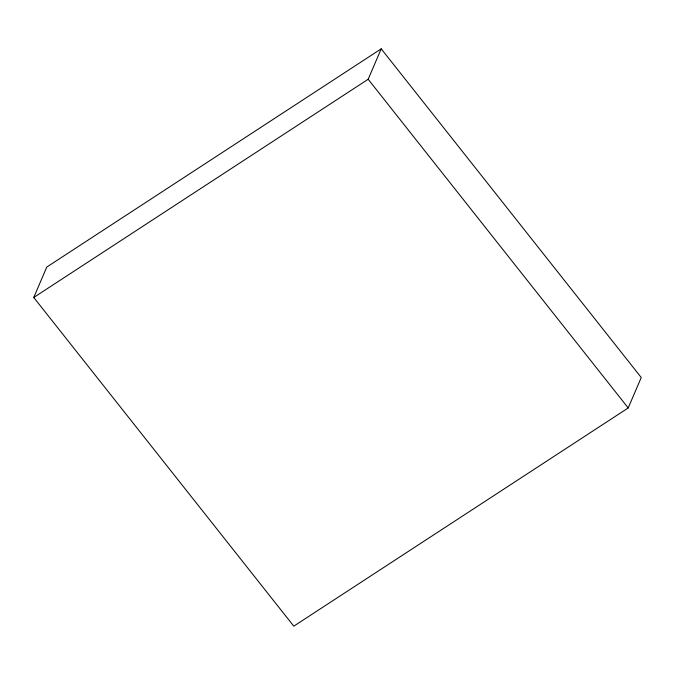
<?xml version="1.0" encoding="UTF-8"?>
<svg xmlns="http://www.w3.org/2000/svg" width="675" height="675" viewBox="0 0 675 675"><rect width="100%" height="100%" fill="white"/><g stroke="black" fill="none" stroke-linecap="round" stroke-linejoin="round"><path stroke-width="1.01" d="M33.75 297.481L46.794 267.047L381.215 48.828L641.25 377.519L628.206 407.953L293.785 626.172L33.75 297.481L368.17 79.253L381.215 48.828M368.17 79.253L628.206 407.953"/></g></svg>
